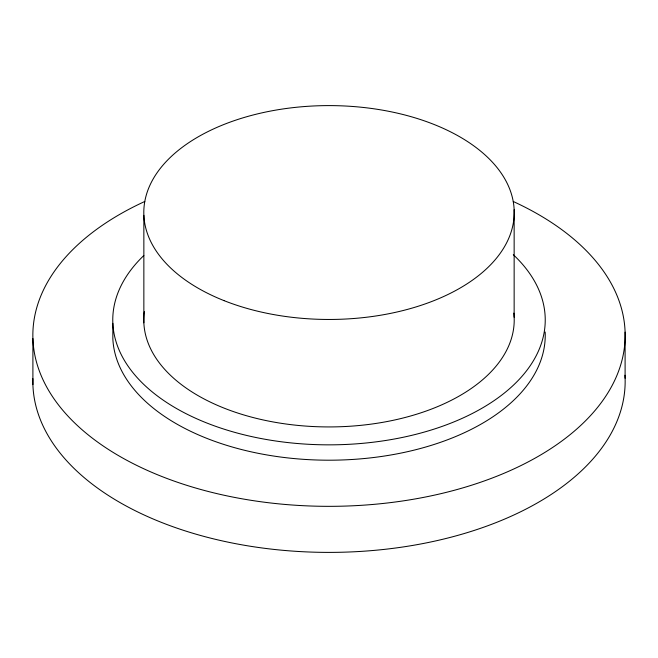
<?xml version="1.0" encoding="UTF-8"?>
<svg xmlns="http://www.w3.org/2000/svg" width="658" height="658" viewBox="0 0 658 658"><rect width="100%" height="100%" fill="white"/><g stroke="black" fill="none" stroke-linecap="round" stroke-linejoin="round"><path stroke-width="0.99" d="M625.1 332.15L625.1 378.21M514.145 209.721L514.145 317.197M143.855 215.339L143.855 322.807M112.839 323.333L112.839 338.689A216.235 124.847 0 0 0 334.774 460.156A216.235 124.847 0 0 0 545.161 332.019M32.9 338.557L32.9 384.617M513.314 254.712A216.235 124.847 0 0 1 469.878 414.713A216.235 124.847 0 0 1 189.372 415.33A216.235 124.847 0 0 1 143.831 255.526M513.832 313.126A185.211 106.933 0 0 1 327.684 426.927A185.211 106.933 0 0 1 144.357 311.621M624.96 375.233A296.149 170.981 0 0 1 331.961 552.383A296.149 170.981 0 0 1 32.884 378.646M513.289 201.512A296.149 170.981 0 0 1 546.165 451.61A296.149 170.981 0 0 1 111.737 451.544A296.149 170.981 0 0 1 144.818 201.463M224.107 300.657A185.211 106.933 0 0 0 513.643 220.915A185.211 106.933 0 0 0 249.25 116.022A185.211 106.933 0 0 0 224.107 300.657"/></g></svg>
